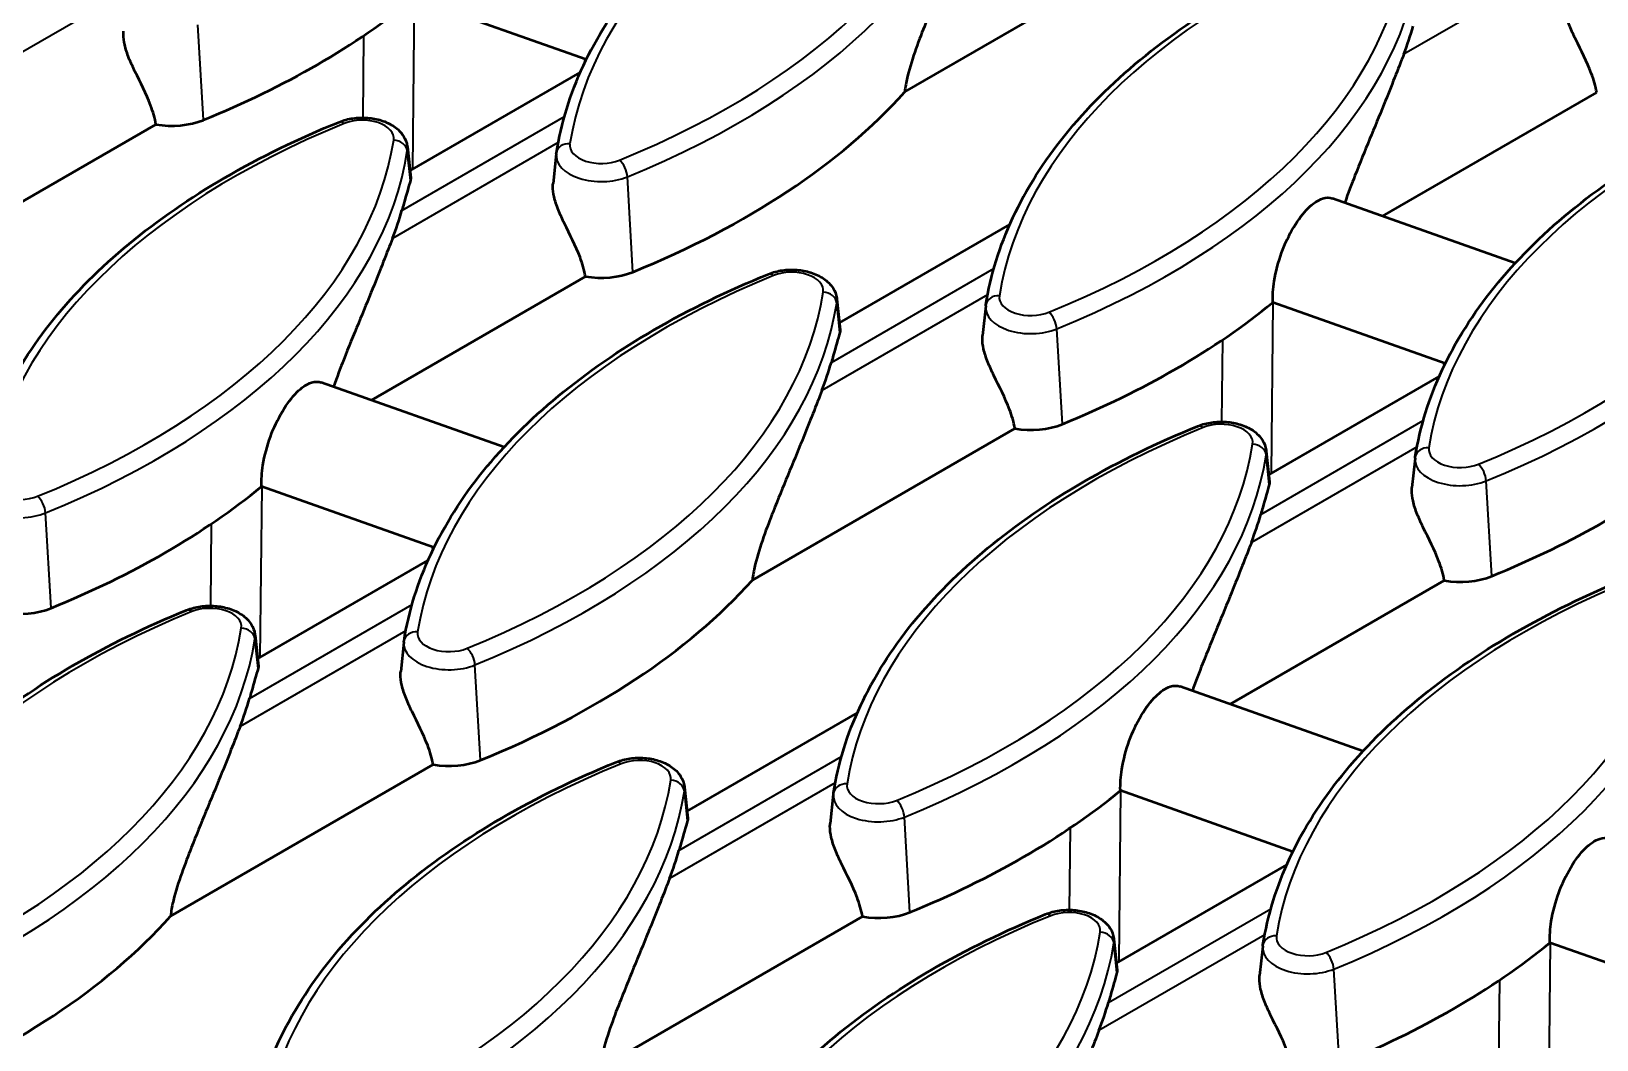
# Model space of a CAD drawing. Header units: millimetres. Extents: x 0 to 4362, y -130 to 2100.
# Drawn here: x 652.7 to 766.9, y 576.5 to 650 of the extents above; entities that cross this region are included whole.
import ezdxf

# ---------------------------------------------------------------- set-up
doc = ezdxf.new("R2010")
doc.units = ezdxf.units.MM
doc.header["$LTSCALE"] = 5
doc.layers.add('Sichtbar (ISO)', color=7, linetype='Continuous', lineweight=50)
doc.layers.add('Sichtbar schmal (ISO)', color=7, linetype='Continuous', lineweight=35)

msp = doc.modelspace()

# ---------------------------------------------------------------- linework, layer by layer
at = {"layer": 'Sichtbar (ISO)'}
for p, q in [((716.442, 645.61), (735.581, 656.66)), ((693.22, 647.977), (680.643, 652.428)), ((680.361, 639.862), (692.779, 647.031)), ((751.284, 636.566), (766.896, 645.579)), ((642.7, 632.196), (661.84, 643.246)), ((680.174, 641.601), (680.416, 639.35)), ((691.028, 641.096), (690.798, 638.951)), ((760.963, 633.14), (747.637, 637.856)), ((711.676, 628.781), (724.094, 635.95)), ((677.543, 623.152), (693.155, 632.165)), ((711.489, 630.52), (711.731, 628.269)), ((755.849, 625.815), (743.272, 630.266)), ((722.343, 630.015), (722.113, 627.869)), ((687.222, 619.727), (673.896, 624.442)), ((742.991, 617.7), (755.409, 624.869)), ((705.33, 610.034), (724.469, 621.084)), ((742.804, 619.439), (743.045, 617.188)), ((753.658, 618.934), (753.427, 616.788)), ((682.108, 612.401), (669.531, 616.852)), ((669.249, 604.286), (681.667, 611.455)), ((740.172, 600.99), (755.784, 610.003)), ((669.063, 606.025), (669.304, 603.774)), ((679.917, 605.52), (679.686, 603.375)), ((749.851, 597.565), (736.525, 602.28)), ((700.564, 593.205), (712.982, 600.374)), ((662.903, 585.539), (682.043, 596.589)), ((700.377, 594.944), (700.619, 592.693)), ((711.231, 594.439), (711.001, 592.294)), ((744.738, 590.239), (732.16, 594.69)), ((731.879, 582.124), (744.297, 589.293)), ((694.218, 574.458), (713.358, 585.508)), ((731.692, 583.863), (731.934, 581.612)), ((742.546, 583.358), (742.316, 581.213)), ((776.053, 579.158), (763.475, 583.609))]:
    msp.add_line(p, q, dxfattribs=at)
for centre, major_axis, start_param, end_param in [((628.675, 673.565), (-63.568, 0), 2.1848933, 2.5278613), ((691.305, 656.302), (63.043, 0), 6.0631154, 6.1203042), ((659.99, 662.484), (-63.568, 0), 2.1848933, 2.6638716), ((663, 645.456), (-4, 0), 1.2765781, 2.1848933), ((617.564, 642.888), (63.043, 0), 6.0631154, 6.1203042), ((694.315, 634.375), (-4, 0), 1.2765781, 2.1848933), ((691.305, 651.403), (-63.568, 0), 2.1848933, 2.5278613), ((648.878, 631.807), (63.043, 0), 6.0631154, 6.1203042), ((725.629, 623.294), (-4, 0), 1.2765781, 2.1848933), ((722.62, 640.322), (-63.568, 0), 2.1848933, 2.5278613), ((617.564, 637.989), (-63.568, 0), 2.1848933, 2.5278613), ((680.193, 620.726), (63.043, 0), 6.0631154, 6.1203042), ((648.878, 626.908), (-63.568, 0), 2.1848933, 2.6638716), ((756.944, 612.213), (-4, 0), 1.2765781, 2.1848933), ((651.888, 609.881), (-4, 0), 1.2765781, 2.1848933), ((606.452, 607.312), (63.043, 0), 6.0631154, 6.1203042), ((683.203, 598.8), (-4, 0), 1.2765781, 2.1848933), ((680.193, 615.827), (-63.568, 0), 2.1848933, 2.5278613), ((637.767, 596.231), (63.043, 0), 6.0631154, 6.1203042), ((714.518, 587.718), (-4, 0), 1.2765781, 2.1848933), ((606.452, 602.413), (-63.568, 0), 2.1848933, 2.6638716), ((711.508, 604.746), (-63.568, 0), 2.1848933, 2.5278613), ((669.081, 585.15), (63.043, 0), 6.0631154, 6.1203042)]:
    msp.add_ellipse(centre, major_axis=major_axis, ratio=0.5773503, start_param=start_param, end_param=end_param, dxfattribs=at)
for points, knots in [([(691.04, 641.182), (691.378, 643.334), (692.039, 645.463), (693.976, 649.605), (695.252, 651.618), (698.368, 655.47), (700.209, 657.309), (704.397, 660.767), (706.743, 662.385), (711.873, 665.358), (714.655, 666.713), (717.614, 667.917)], [5.58828531, 5.58828531, 5.58828531, 5.58828531, 5.76152555, 5.76152555, 5.9347658, 5.9347658, 6.10800604, 6.10800604, 6.28124629, 6.28124629, 6.45448653, 6.45448653, 6.45448653, 6.45448653]), ([(721.513, 659.437), (721.11, 658.396), (720.616, 657.14), (719.403, 654.149), (718.655, 652.379), (717.51, 649.477), (716.968, 648.078), (716.573, 646.451), (716.499, 646.092), (716.451, 645.7), (716.446, 645.655), (716.442, 645.61)], [5.0571531, 5.0571531, 5.0571531, 5.0571531, 5.5983494, 5.5983494, 6.239433, 6.239433, 6.6427143, 6.6427143, 6.7428645, 6.7428645, 6.7559465, 6.7559465, 6.7559465, 6.7559465]), ([(722.355, 630.101), (722.693, 632.253), (723.354, 634.382), (725.291, 638.524), (726.567, 640.537), (729.683, 644.389), (731.524, 646.228), (735.711, 649.686), (738.058, 651.304), (743.187, 654.277), (745.97, 655.631), (748.929, 656.836)], [5.58828531, 5.58828531, 5.58828531, 5.58828531, 5.76152555, 5.76152555, 5.9347658, 5.9347658, 6.10800604, 6.10800604, 6.28124629, 6.28124629, 6.45448653, 6.45448653, 6.45448653, 6.45448653]), ([(766.896, 645.579), (766.818, 646.038), (766.681, 646.507), (766.191, 647.805), (765.751, 648.638), (765.216, 649.748), (765.059, 650.086), (764.791, 650.753), (764.682, 651.082), (764.556, 651.636), (764.521, 651.909), (764.528, 652.233), (764.532, 652.3), (764.539, 652.364)], [2.82851537, 2.82851537, 2.82851537, 2.82851537, 2.9796104, 2.9796104, 3.24690309, 3.24690309, 3.34987153, 3.34987153, 3.45283997, 3.45283997, 3.54324006, 3.54324006, 3.56691242, 3.56691242, 3.56691242, 3.56691242]), ([(661.84, 643.246), (661.762, 643.705), (661.625, 644.174), (661.135, 645.472), (660.695, 646.305), (660.16, 647.415), (660.003, 647.753), (659.735, 648.42), (659.626, 648.75), (659.501, 649.303), (659.465, 649.576), (659.472, 649.9), (659.476, 649.967), (659.483, 650.032)], [2.82851537, 2.82851537, 2.82851537, 2.82851537, 2.9796104, 2.9796104, 3.24690309, 3.24690309, 3.34987153, 3.34987153, 3.45283997, 3.45283997, 3.54324006, 3.54324006, 3.56691242, 3.56691242, 3.56691242, 3.56691242]), ([(752.828, 648.356), (752.424, 647.315), (751.931, 646.059), (750.718, 643.068), (749.969, 641.298), (749.031, 638.919), (748.769, 638.241), (748.526, 637.541)], [5.0571531, 5.0571531, 5.0571531, 5.0571531, 5.5983494, 5.5983494, 6.239433, 6.239433, 6.4545461, 6.4545461, 6.4545461, 6.4545461]), ([(753.669, 619.02), (754.007, 621.172), (754.669, 623.301), (756.606, 627.443), (757.881, 629.456), (760.998, 633.308), (762.839, 635.147), (767.026, 638.605), (769.373, 640.223), (774.502, 643.196), (777.284, 644.55), (780.244, 645.755)], [5.58828531, 5.58828531, 5.58828531, 5.58828531, 5.76152555, 5.76152555, 5.9347658, 5.9347658, 6.10800604, 6.10800604, 6.28124629, 6.28124629, 6.45448653, 6.45448653, 6.45448653, 6.45448653]), ([(648.613, 616.688), (648.952, 618.839), (649.613, 620.968), (651.55, 625.11), (652.826, 627.123), (655.942, 630.975), (657.783, 632.814), (661.97, 636.272), (664.317, 637.89), (669.446, 640.863), (672.229, 642.218), (675.188, 643.422)], [5.58828531, 5.58828531, 5.58828531, 5.58828531, 5.76152555, 5.76152555, 5.9347658, 5.9347658, 6.10800604, 6.10800604, 6.28124629, 6.28124629, 6.45448653, 6.45448653, 6.45448653, 6.45448653]), ([(675.188, 643.422), (675.507, 643.552), (675.849, 643.64), (676.548, 643.739), (676.905, 643.751), (677.608, 643.698), (677.953, 643.635), (678.612, 643.429), (678.926, 643.285), (679.475, 642.91), (679.715, 642.682), (680.031, 642.177), (680.13, 641.925), (680.17, 641.639), (680.172, 641.62), (680.174, 641.601)], [0.1713012, 0.1713012, 0.1713012, 0.1713012, 0.5447081, 0.5447081, 0.9139605, 0.9139605, 1.2818418, 1.2818418, 1.6552499, 1.6552499, 2.0093361, 2.0093361, 2.2758247, 2.2758247, 2.2942911, 2.2942911, 2.2942911, 2.2942911]), ([(691.028, 641.096), (691.029, 641.102), (691.03, 641.108), (691.031, 641.119), (691.032, 641.125), (691.033, 641.137), (691.034, 641.142), (691.036, 641.154), (691.036, 641.16), (691.038, 641.171), (691.039, 641.177), (691.04, 641.182)], [5.559690499, 5.559690499, 5.559690499, 5.559690499, 5.565409461, 5.565409461, 5.571128423, 5.571128423, 5.576847385, 5.576847385, 5.582566347, 5.582566347, 5.588285309, 5.588285309, 5.588285309, 5.588285309]), ([(680.416, 639.35), (680.418, 639.331), (680.419, 639.311), (680.415, 639.251), (680.408, 639.21), (680.395, 639.167)], [3.52470314, 3.52470314, 3.52470314, 3.52470314, 3.543240058, 3.543240058, 3.576592277, 3.576592277, 3.576592277, 3.576592277]), ([(680.395, 639.167), (680.257, 638.709), (680.092, 638.115), (679.868, 637.323), (679.822, 637.157), (679.773, 636.985)], [1.09829535, 1.09829535, 1.09829535, 1.09829535, 1.45268918, 1.45268918, 1.54121651, 1.54121651, 1.54121651, 1.54121651]), ([(693.155, 632.165), (693.077, 632.624), (692.94, 633.093), (692.449, 634.391), (692.01, 635.224), (691.475, 636.334), (691.318, 636.672), (691.05, 637.339), (690.941, 637.669), (690.815, 638.222), (690.78, 638.495), (690.787, 638.819), (690.791, 638.886), (690.798, 638.951)], [2.82851537, 2.82851537, 2.82851537, 2.82851537, 2.9796104, 2.9796104, 3.24690309, 3.24690309, 3.34987153, 3.34987153, 3.45283997, 3.45283997, 3.54324006, 3.54324006, 3.56691242, 3.56691242, 3.56691242, 3.56691242]), ([(743.272, 630.266), (743.26, 630.747), (743.297, 631.281), (743.493, 632.526), (743.688, 633.246), (744.157, 634.532), (744.462, 635.184), (745.138, 636.314), (745.507, 636.793), (746.199, 637.481), (746.568, 637.736), (747.173, 637.932), (747.42, 637.931), (747.637, 637.855)], [0.0465019, 0.0465019, 0.0465019, 0.0465019, 0.2065634, 0.2065634, 0.4131269, 0.4131269, 0.619287, 0.619287, 0.825447, 0.825447, 1.0316859, 1.0316859, 1.1904579, 1.1904579, 1.1904579, 1.1904579]), ([(679.086, 634.942), (678.683, 633.901), (678.19, 632.645), (676.977, 629.654), (676.228, 627.884), (675.29, 625.505), (675.028, 624.827), (674.785, 624.127)], [5.0571531, 5.0571531, 5.0571531, 5.0571531, 5.5983494, 5.5983494, 6.239433, 6.239433, 6.4545461, 6.4545461, 6.4545461, 6.4545461]), ([(706.503, 632.341), (706.822, 632.471), (707.164, 632.559), (707.863, 632.658), (708.22, 632.67), (708.922, 632.617), (709.268, 632.554), (709.927, 632.348), (710.241, 632.204), (710.789, 631.829), (711.03, 631.601), (711.346, 631.096), (711.445, 630.844), (711.485, 630.558), (711.487, 630.539), (711.489, 630.52)], [0.1713012, 0.1713012, 0.1713012, 0.1713012, 0.5447081, 0.5447081, 0.9139605, 0.9139605, 1.2818418, 1.2818418, 1.6552499, 1.6552499, 2.0093361, 2.0093361, 2.2758247, 2.2758247, 2.2942911, 2.2942911, 2.2942911, 2.2942911]), ([(679.928, 605.607), (680.266, 607.758), (680.928, 609.887), (682.865, 614.029), (684.14, 616.042), (687.257, 619.894), (689.098, 621.733), (693.285, 625.191), (695.632, 626.809), (700.761, 629.782), (703.543, 631.137), (706.503, 632.341)], [5.58828531, 5.58828531, 5.58828531, 5.58828531, 5.76152555, 5.76152555, 5.9347658, 5.9347658, 6.10800604, 6.10800604, 6.28124629, 6.28124629, 6.45448653, 6.45448653, 6.45448653, 6.45448653]), ([(722.343, 630.015), (722.344, 630.021), (722.344, 630.027), (722.346, 630.038), (722.346, 630.044), (722.348, 630.056), (722.349, 630.061), (722.35, 630.073), (722.351, 630.079), (722.353, 630.09), (722.354, 630.096), (722.355, 630.101)], [5.559690499, 5.559690499, 5.559690499, 5.559690499, 5.565409461, 5.565409461, 5.571128423, 5.571128423, 5.576847385, 5.576847385, 5.582566347, 5.582566347, 5.588285309, 5.588285309, 5.588285309, 5.588285309]), ([(711.709, 628.086), (711.572, 627.628), (711.407, 627.033), (711.183, 626.242), (711.136, 626.076), (711.087, 625.904)], [1.09829535, 1.09829535, 1.09829535, 1.09829535, 1.45268918, 1.45268918, 1.54121651, 1.54121651, 1.54121651, 1.54121651]), ([(711.731, 628.269), (711.733, 628.25), (711.733, 628.229), (711.73, 628.17), (711.722, 628.129), (711.709, 628.086)], [3.52470314, 3.52470314, 3.52470314, 3.52470314, 3.543240058, 3.543240058, 3.576592277, 3.576592277, 3.576592277, 3.576592277]), ([(724.469, 621.084), (724.392, 621.543), (724.255, 622.012), (723.764, 623.31), (723.324, 624.143), (722.789, 625.253), (722.632, 625.591), (722.365, 626.258), (722.256, 626.588), (722.13, 627.141), (722.094, 627.414), (722.102, 627.738), (722.106, 627.805), (722.113, 627.869)], [2.82851537, 2.82851537, 2.82851537, 2.82851537, 2.9796104, 2.9796104, 3.24690309, 3.24690309, 3.34987153, 3.34987153, 3.45283997, 3.45283997, 3.54324006, 3.54324006, 3.56691242, 3.56691242, 3.56691242, 3.56691242]), ([(669.531, 616.852), (669.519, 617.333), (669.556, 617.867), (669.752, 619.112), (669.947, 619.832), (670.415, 621.118), (670.721, 621.77), (671.397, 622.9), (671.766, 623.379), (672.458, 624.067), (672.827, 624.322), (673.431, 624.518), (673.679, 624.517), (673.896, 624.441)], [0.0465019, 0.0465019, 0.0465019, 0.0465019, 0.2065634, 0.2065634, 0.4131269, 0.4131269, 0.619287, 0.619287, 0.825447, 0.825447, 1.0316859, 1.0316859, 1.1904579, 1.1904579, 1.1904579, 1.1904579]), ([(710.401, 623.861), (709.998, 622.82), (709.505, 621.564), (708.292, 618.573), (707.543, 616.803), (706.398, 613.901), (705.856, 612.502), (705.461, 610.875), (705.388, 610.516), (705.339, 610.124), (705.334, 610.079), (705.33, 610.034)], [5.0571531, 5.0571531, 5.0571531, 5.0571531, 5.5983494, 5.5983494, 6.239433, 6.239433, 6.6427143, 6.6427143, 6.7428645, 6.7428645, 6.7559465, 6.7559465, 6.7559465, 6.7559465]), ([(711.243, 594.526), (711.581, 596.677), (712.242, 598.806), (714.179, 602.948), (715.455, 604.961), (718.571, 608.813), (720.412, 610.652), (724.6, 614.11), (726.946, 615.728), (732.076, 618.701), (734.858, 620.056), (737.817, 621.26)], [5.58828531, 5.58828531, 5.58828531, 5.58828531, 5.76152555, 5.76152555, 5.9347658, 5.9347658, 6.10800604, 6.10800604, 6.28124629, 6.28124629, 6.45448653, 6.45448653, 6.45448653, 6.45448653]), ([(737.817, 621.26), (738.136, 621.39), (738.478, 621.478), (739.178, 621.577), (739.534, 621.589), (740.237, 621.536), (740.583, 621.473), (741.242, 621.267), (741.556, 621.123), (742.104, 620.748), (742.344, 620.52), (742.66, 620.015), (742.759, 619.763), (742.799, 619.476), (742.802, 619.458), (742.804, 619.439)], [0.1713012, 0.1713012, 0.1713012, 0.1713012, 0.5447081, 0.5447081, 0.9139605, 0.9139605, 1.2818418, 1.2818418, 1.6552499, 1.6552499, 2.0093361, 2.0093361, 2.2758247, 2.2758247, 2.2942911, 2.2942911, 2.2942911, 2.2942911]), ([(753.658, 618.934), (753.658, 618.94), (753.659, 618.946), (753.66, 618.957), (753.661, 618.963), (753.663, 618.974), (753.663, 618.98), (753.665, 618.992), (753.666, 618.997), (753.667, 619.009), (753.668, 619.015), (753.669, 619.02)], [5.559690499, 5.559690499, 5.559690499, 5.559690499, 5.565409461, 5.565409461, 5.571128423, 5.571128423, 5.576847385, 5.576847385, 5.582566347, 5.582566347, 5.588285309, 5.588285309, 5.588285309, 5.588285309]), ([(743.024, 617.005), (742.887, 616.547), (742.722, 615.952), (742.498, 615.161), (742.451, 614.995), (742.402, 614.823)], [1.09829535, 1.09829535, 1.09829535, 1.09829535, 1.45268918, 1.45268918, 1.54121651, 1.54121651, 1.54121651, 1.54121651]), ([(743.045, 617.188), (743.047, 617.169), (743.048, 617.148), (743.045, 617.089), (743.037, 617.048), (743.024, 617.005)], [3.52470314, 3.52470314, 3.52470314, 3.52470314, 3.543240058, 3.543240058, 3.576592277, 3.576592277, 3.576592277, 3.576592277]), ([(755.784, 610.003), (755.706, 610.462), (755.569, 610.931), (755.079, 612.229), (754.639, 613.062), (754.104, 614.172), (753.947, 614.51), (753.679, 615.177), (753.57, 615.507), (753.445, 616.06), (753.409, 616.333), (753.416, 616.657), (753.421, 616.724), (753.427, 616.788)], [2.82851537, 2.82851537, 2.82851537, 2.82851537, 2.9796104, 2.9796104, 3.24690309, 3.24690309, 3.34987153, 3.34987153, 3.45283997, 3.45283997, 3.54324006, 3.54324006, 3.56691242, 3.56691242, 3.56691242, 3.56691242]), ([(741.716, 612.78), (741.313, 611.739), (740.819, 610.483), (739.606, 607.492), (738.858, 605.722), (737.919, 603.343), (737.658, 602.665), (737.414, 601.965)], [5.0571531, 5.0571531, 5.0571531, 5.0571531, 5.5983494, 5.5983494, 6.239433, 6.239433, 6.4545461, 6.4545461, 6.4545461, 6.4545461]), ([(742.558, 583.445), (742.896, 585.596), (743.557, 587.725), (745.494, 591.867), (746.77, 593.88), (749.886, 597.732), (751.727, 599.571), (755.914, 603.029), (758.261, 604.647), (763.39, 607.62), (766.173, 608.975), (769.132, 610.179)], [5.58828531, 5.58828531, 5.58828531, 5.58828531, 5.76152555, 5.76152555, 5.9347658, 5.9347658, 6.10800604, 6.10800604, 6.28124629, 6.28124629, 6.45448653, 6.45448653, 6.45448653, 6.45448653]), ([(637.502, 581.112), (637.84, 583.263), (638.501, 585.392), (640.438, 589.534), (641.714, 591.547), (644.83, 595.399), (646.671, 597.239), (650.859, 600.696), (653.205, 602.314), (658.334, 605.287), (661.117, 606.642), (664.076, 607.846)], [5.58828531, 5.58828531, 5.58828531, 5.58828531, 5.76152555, 5.76152555, 5.9347658, 5.9347658, 6.10800604, 6.10800604, 6.28124629, 6.28124629, 6.45448653, 6.45448653, 6.45448653, 6.45448653]), ([(664.076, 607.846), (664.395, 607.976), (664.737, 608.064), (665.436, 608.163), (665.793, 608.175), (666.496, 608.122), (666.841, 608.059), (667.501, 607.853), (667.815, 607.71), (668.363, 607.334), (668.603, 607.106), (668.919, 606.601), (669.018, 606.349), (669.058, 606.063), (669.061, 606.044), (669.063, 606.025)], [0.1713012, 0.1713012, 0.1713012, 0.1713012, 0.5447081, 0.5447081, 0.9139605, 0.9139605, 1.2818418, 1.2818418, 1.6552499, 1.6552499, 2.0093361, 2.0093361, 2.2758247, 2.2758247, 2.2942911, 2.2942911, 2.2942911, 2.2942911]), ([(679.917, 605.52), (679.917, 605.526), (679.918, 605.532), (679.919, 605.543), (679.92, 605.549), (679.921, 605.561), (679.922, 605.566), (679.924, 605.578), (679.925, 605.584), (679.926, 605.595), (679.927, 605.601), (679.928, 605.607)], [5.559690499, 5.559690499, 5.559690499, 5.559690499, 5.565409461, 5.565409461, 5.571128423, 5.571128423, 5.576847385, 5.576847385, 5.582566347, 5.582566347, 5.588285309, 5.588285309, 5.588285309, 5.588285309]), ([(669.283, 603.591), (669.146, 603.133), (668.981, 602.539), (668.757, 601.747), (668.71, 601.582), (668.661, 601.409)], [1.09829535, 1.09829535, 1.09829535, 1.09829535, 1.45268918, 1.45268918, 1.54121651, 1.54121651, 1.54121651, 1.54121651]), ([(669.304, 603.774), (669.306, 603.755), (669.307, 603.735), (669.304, 603.675), (669.296, 603.634), (669.283, 603.591)], [3.52470314, 3.52470314, 3.52470314, 3.52470314, 3.543240058, 3.543240058, 3.576592277, 3.576592277, 3.576592277, 3.576592277]), ([(682.043, 596.589), (681.965, 597.048), (681.828, 597.517), (681.338, 598.815), (680.898, 599.648), (680.363, 600.758), (680.206, 601.097), (679.938, 601.763), (679.829, 602.093), (679.704, 602.646), (679.668, 602.919), (679.675, 603.244), (679.679, 603.31), (679.686, 603.375)], [2.82851537, 2.82851537, 2.82851537, 2.82851537, 2.9796104, 2.9796104, 3.24690309, 3.24690309, 3.34987153, 3.34987153, 3.45283997, 3.45283997, 3.54324006, 3.54324006, 3.56691242, 3.56691242, 3.56691242, 3.56691242]), ([(732.16, 594.69), (732.148, 595.171), (732.185, 595.705), (732.382, 596.95), (732.576, 597.67), (733.045, 598.956), (733.351, 599.608), (734.026, 600.738), (734.395, 601.217), (735.087, 601.905), (735.456, 602.16), (736.061, 602.356), (736.308, 602.355), (736.525, 602.279)], [0.0465019, 0.0465019, 0.0465019, 0.0465019, 0.2065634, 0.2065634, 0.4131269, 0.4131269, 0.619287, 0.619287, 0.825447, 0.825447, 1.0316859, 1.0316859, 1.1904579, 1.1904579, 1.1904579, 1.1904579]), ([(667.975, 599.366), (667.572, 598.325), (667.078, 597.069), (665.865, 594.079), (665.117, 592.308), (663.972, 589.406), (663.43, 588.008), (663.035, 586.38), (662.961, 586.021), (662.913, 585.629), (662.908, 585.584), (662.903, 585.539)], [5.0571531, 5.0571531, 5.0571531, 5.0571531, 5.5983494, 5.5983494, 6.239433, 6.239433, 6.6427143, 6.6427143, 6.7428645, 6.7428645, 6.7559465, 6.7559465, 6.7559465, 6.7559465]), ([(695.391, 596.765), (695.71, 596.895), (696.052, 596.983), (696.751, 597.082), (697.108, 597.094), (697.811, 597.041), (698.156, 596.978), (698.816, 596.772), (699.129, 596.628), (699.678, 596.253), (699.918, 596.025), (700.234, 595.52), (700.333, 595.268), (700.373, 594.982), (700.375, 594.963), (700.377, 594.944)], [0.1713012, 0.1713012, 0.1713012, 0.1713012, 0.5447081, 0.5447081, 0.9139605, 0.9139605, 1.2818418, 1.2818418, 1.6552499, 1.6552499, 2.0093361, 2.0093361, 2.2758247, 2.2758247, 2.2942911, 2.2942911, 2.2942911, 2.2942911]), ([(668.816, 570.031), (669.155, 572.182), (669.816, 574.311), (671.753, 578.453), (673.029, 580.466), (676.145, 584.318), (677.986, 586.158), (682.173, 589.615), (684.52, 591.233), (689.649, 594.206), (692.432, 595.561), (695.391, 596.765)], [5.58828531, 5.58828531, 5.58828531, 5.58828531, 5.76152555, 5.76152555, 5.9347658, 5.9347658, 6.10800604, 6.10800604, 6.28124629, 6.28124629, 6.45448653, 6.45448653, 6.45448653, 6.45448653]), ([(711.231, 594.439), (711.232, 594.445), (711.233, 594.451), (711.234, 594.462), (711.235, 594.468), (711.236, 594.48), (711.237, 594.485), (711.239, 594.497), (711.239, 594.503), (711.241, 594.514), (711.242, 594.52), (711.243, 594.526)], [5.559690499, 5.559690499, 5.559690499, 5.559690499, 5.565409461, 5.565409461, 5.571128423, 5.571128423, 5.576847385, 5.576847385, 5.582566347, 5.582566347, 5.588285309, 5.588285309, 5.588285309, 5.588285309]), ([(700.598, 592.51), (700.46, 592.052), (700.295, 591.458), (700.071, 590.666), (700.025, 590.5), (699.976, 590.328)], [1.09829535, 1.09829535, 1.09829535, 1.09829535, 1.45268918, 1.45268918, 1.54121651, 1.54121651, 1.54121651, 1.54121651]), ([(700.619, 592.693), (700.621, 592.674), (700.622, 592.654), (700.618, 592.594), (700.611, 592.553), (700.598, 592.51)], [3.52470314, 3.52470314, 3.52470314, 3.52470314, 3.543240058, 3.543240058, 3.576592277, 3.576592277, 3.576592277, 3.576592277]), ([(713.358, 585.508), (713.28, 585.967), (713.143, 586.436), (712.652, 587.734), (712.213, 588.567), (711.678, 589.677), (711.521, 590.016), (711.253, 590.682), (711.144, 591.012), (711.018, 591.565), (710.983, 591.838), (710.99, 592.162), (710.994, 592.229), (711.001, 592.294)], [2.82851537, 2.82851537, 2.82851537, 2.82851537, 2.9796104, 2.9796104, 3.24690309, 3.24690309, 3.34987153, 3.34987153, 3.45283997, 3.45283997, 3.54324006, 3.54324006, 3.56691242, 3.56691242, 3.56691242, 3.56691242]), ([(763.475, 583.609), (763.463, 584.09), (763.5, 584.624), (763.696, 585.869), (763.891, 586.589), (764.36, 587.875), (764.665, 588.527), (765.341, 589.657), (765.71, 590.136), (766.402, 590.824), (766.771, 591.079), (767.376, 591.275), (767.623, 591.274), (767.84, 591.198)], [0.0465019, 0.0465019, 0.0465019, 0.0465019, 0.2065634, 0.2065634, 0.4131269, 0.4131269, 0.619287, 0.619287, 0.825447, 0.825447, 1.0316859, 1.0316859, 1.1904579, 1.1904579, 1.1904579, 1.1904579]), ([(699.29, 588.285), (698.886, 587.244), (698.393, 585.988), (697.18, 582.998), (696.431, 581.227), (695.287, 578.325), (694.745, 576.926), (694.349, 575.299), (694.276, 574.94), (694.228, 574.548), (694.223, 574.503), (694.218, 574.458)], [5.0571531, 5.0571531, 5.0571531, 5.0571531, 5.5983494, 5.5983494, 6.239433, 6.239433, 6.6427143, 6.6427143, 6.7428645, 6.7428645, 6.7559465, 6.7559465, 6.7559465, 6.7559465]), ([(700.131, 558.95), (700.469, 561.101), (701.131, 563.23), (703.068, 567.372), (704.343, 569.385), (707.46, 573.237), (709.301, 575.077), (713.488, 578.534), (715.835, 580.152), (720.964, 583.125), (723.746, 584.48), (726.706, 585.684)], [5.58828531, 5.58828531, 5.58828531, 5.58828531, 5.76152555, 5.76152555, 5.9347658, 5.9347658, 6.10800604, 6.10800604, 6.28124629, 6.28124629, 6.45448653, 6.45448653, 6.45448653, 6.45448653]), ([(726.706, 585.684), (727.025, 585.814), (727.367, 585.902), (728.066, 586.001), (728.423, 586.013), (729.125, 585.96), (729.471, 585.897), (730.13, 585.691), (730.444, 585.547), (730.992, 585.172), (731.233, 584.944), (731.549, 584.439), (731.648, 584.187), (731.688, 583.901), (731.69, 583.882), (731.692, 583.863)], [0.1713012, 0.1713012, 0.1713012, 0.1713012, 0.5447081, 0.5447081, 0.9139605, 0.9139605, 1.2818418, 1.2818418, 1.6552499, 1.6552499, 2.0093361, 2.0093361, 2.2758247, 2.2758247, 2.2942911, 2.2942911, 2.2942911, 2.2942911]), ([(742.546, 583.358), (742.547, 583.364), (742.547, 583.37), (742.549, 583.381), (742.549, 583.387), (742.551, 583.399), (742.552, 583.404), (742.553, 583.416), (742.554, 583.422), (742.556, 583.433), (742.557, 583.439), (742.558, 583.445)], [5.559690499, 5.559690499, 5.559690499, 5.559690499, 5.565409461, 5.565409461, 5.571128423, 5.571128423, 5.576847385, 5.576847385, 5.582566347, 5.582566347, 5.588285309, 5.588285309, 5.588285309, 5.588285309]), ([(731.913, 581.429), (731.775, 580.971), (731.61, 580.377), (731.386, 579.585), (731.339, 579.419), (731.29, 579.247)], [1.09829535, 1.09829535, 1.09829535, 1.09829535, 1.45268918, 1.45268918, 1.54121651, 1.54121651, 1.54121651, 1.54121651]), ([(731.934, 581.612), (731.936, 581.593), (731.936, 581.573), (731.933, 581.513), (731.925, 581.472), (731.913, 581.429)], [3.52470314, 3.52470314, 3.52470314, 3.52470314, 3.543240058, 3.543240058, 3.576592277, 3.576592277, 3.576592277, 3.576592277]), ([(744.672, 574.427), (744.595, 574.886), (744.458, 575.355), (743.967, 576.653), (743.527, 577.486), (742.992, 578.596), (742.835, 578.934), (742.568, 579.601), (742.459, 579.931), (742.333, 580.484), (742.297, 580.757), (742.305, 581.081), (742.309, 581.148), (742.316, 581.213)], [2.82851537, 2.82851537, 2.82851537, 2.82851537, 2.9796104, 2.9796104, 3.24690309, 3.24690309, 3.34987153, 3.34987153, 3.45283997, 3.45283997, 3.54324006, 3.54324006, 3.56691242, 3.56691242, 3.56691242, 3.56691242]), ([(730.604, 577.204), (730.201, 576.163), (729.708, 574.907), (728.495, 571.917), (727.746, 570.146), (726.601, 567.244), (726.059, 565.845), (725.664, 564.218), (725.591, 563.859), (725.542, 563.467), (725.537, 563.422), (725.533, 563.377)], [5.0571531, 5.0571531, 5.0571531, 5.0571531, 5.5983494, 5.5983494, 6.239433, 6.239433, 6.6427143, 6.6427143, 6.7428645, 6.7428645, 6.7559465, 6.7559465, 6.7559465, 6.7559465])]:
    msp.add_open_spline(points, degree=3, knots=knots, dxfattribs=at)
at = {"layer": 'Sichtbar schmal (ISO)'}
for p, q in [((764.909, 655.331), (752.828, 648.356)), ((659.853, 652.998), (647.772, 646.023)), ((680.558, 639.975), (680.683, 652.413)), ((665.305, 643.569), (664.897, 650.506)), ((676.974, 649.703), (676.914, 643.738)), ((693.092, 648.022), (693.118, 647.767)), ((679.773, 636.985), (691.62, 643.826)), ((691.168, 641.917), (679.086, 634.942)), ((680.395, 639.167), (680.167, 641.312)), ((696.619, 632.488), (696.212, 639.425)), ((711.087, 625.904), (722.935, 632.745)), ((722.483, 630.836), (710.401, 623.861)), ((711.709, 628.086), (711.482, 630.231)), ((743.187, 617.813), (743.312, 630.251)), ((727.934, 621.407), (727.526, 628.344)), ((739.604, 627.541), (739.544, 621.576)), ((755.721, 625.86), (755.748, 625.605)), ((742.402, 614.823), (754.25, 621.664)), ((753.797, 619.755), (741.716, 612.78)), ((743.024, 617.005), (742.797, 619.15)), ((669.446, 604.399), (669.571, 616.837)), ((759.249, 610.326), (758.841, 617.263)), ((654.193, 607.993), (653.785, 614.93)), ((665.863, 614.127), (665.803, 608.162)), ((681.98, 612.446), (682.006, 612.191)), ((668.661, 601.409), (680.509, 608.25)), ((680.056, 606.341), (667.975, 599.366)), ((669.283, 603.591), (669.055, 605.736)), ((685.508, 596.912), (685.1, 603.849)), ((699.976, 590.328), (711.823, 597.169)), ((711.371, 595.26), (699.29, 588.285)), ((700.598, 592.51), (700.37, 594.655)), ((732.075, 582.237), (732.201, 594.675)), ((716.822, 585.831), (716.415, 592.768)), ((728.492, 591.965), (728.432, 586)), ((744.609, 590.284), (744.636, 590.029)), ((731.29, 579.247), (743.138, 586.088)), ((742.686, 584.179), (730.604, 577.204)), ((731.913, 581.429), (731.685, 583.574)), ((763.39, 571.156), (763.516, 583.594)), ((748.137, 574.75), (747.729, 581.687)), ((759.807, 580.884), (759.747, 574.919))]:
    msp.add_line(p, q, dxfattribs=at)
for centre, major_axis, ratio, start_param, end_param in [((753.639, 638.616), (-61.864, 0), 0.5773503, 5.3264859, 6.1926871), ((659.99, 669.832), (61.864, 0), 0.5773503, 5.3264859, 6.1926871), ((659.99, 669.087), (62.861, 0), 0.5773503, 5.3264859, 6.1926871), ((784.954, 627.535), (-61.864, 0), 0.5773503, 5.3264859, 6.1926871), ((691.305, 658.751), (61.864, 0), 0.5773503, 5.3264859, 6.1926871), ((691.305, 658.006), (62.861, 0), 0.5773503, 5.3264859, 6.1926871), ((816.268, 616.454), (-61.864, 0), 0.5773503, 5.3264859, 6.1926871), ((722.62, 647.67), (61.864, 0), 0.5773503, 5.3264859, 6.1926871), ((711.213, 614.121), (-61.864, 0), 0.5773503, 5.3264859, 6.1926871), ((675.565, 642.496), (-0.377, 0.926), 0.4704822, 5.5699441, 6.2831853), ((676.888, 642.229), (2.296, 0), 0.5773503, 6.1926871, 8.4680786), ((722.62, 646.925), (62.861, 0), 0.5773503, 5.3264859, 6.1926871), ((617.564, 645.337), (61.864, 0), 0.5773503, 5.3264859, 6.1926871), ((679.175, 641.293), (0.988, -0.155), 0.8131553, 0.2143864, 1.6979163), ((676.888, 641.484), (3.292, 0), 0.5773503, 6.1926871, 6.3450887), ((692.028, 641.027), (-0.988, 0.155), 0.8131553, 4.8395089, 6.2831853), ((694.315, 641.724), (-2.296, 0), 0.5773503, 6.1926871, 8.4680786), ((617.564, 644.592), (62.861, 0), 0.5773503, 5.3264859, 6.1926871), ((694.315, 640.979), (-3.292, 0), 0.5773503, 6.221282, 8.4680786), ((695.638, 639.824), (-0.377, 0.926), 0.4704822, 4.0864142, 5.5699441), ((706.88, 631.415), (-0.377, 0.926), 0.4704822, 5.5699441, 6.2831853), ((708.203, 631.148), (2.296, 0), 0.5773503, 6.1926871, 8.4680786), ((742.527, 603.04), (-61.864, 0), 0.5773503, 5.3264859, 6.1926871), ((648.878, 634.256), (61.864, 0), 0.5773503, 5.3264859, 6.1926871), ((648.878, 633.511), (62.861, 0), 0.5773503, 5.3264859, 6.1926871), ((710.49, 630.212), (0.988, -0.155), 0.8131553, 0.2143864, 1.6979163), ((708.203, 630.403), (3.292, 0), 0.5773503, 6.1926871, 6.3450887), ((723.342, 629.946), (-0.988, 0.155), 0.8131553, 4.8395089, 6.2831853), ((725.629, 630.643), (-2.296, 0), 0.5773503, 6.1926871, 8.4680786), ((725.629, 629.898), (-3.292, 0), 0.5773503, 6.221282, 8.4680786), ((726.952, 628.743), (-0.377, 0.926), 0.4704822, 4.0864142, 5.5699441), ((773.842, 591.959), (-61.864, 0), 0.5773503, 5.3264859, 6.1926871), ((738.194, 620.334), (-0.377, 0.926), 0.4704822, 5.5699441, 6.2831853), ((739.518, 620.067), (2.296, 0), 0.5773503, 6.1926871, 8.4680786), ((680.193, 623.175), (61.864, 0), 0.5773503, 5.3264859, 6.1926871), ((741.804, 619.131), (0.988, -0.155), 0.8131553, 0.2143864, 1.6979163), ((680.193, 622.43), (62.861, 0), 0.5773503, 5.3264859, 6.1926871), ((739.518, 619.322), (3.292, 0), 0.5773503, 6.1926871, 6.3450887), ((756.944, 618.817), (-3.292, 0), 0.5773503, 6.221282, 8.4680786), ((754.657, 618.865), (-0.988, 0.155), 0.8131553, 4.8395089, 6.2831853), ((756.944, 619.562), (-2.296, 0), 0.5773503, 6.1926871, 8.4680786), ((758.267, 617.662), (-0.377, 0.926), 0.4704822, 4.0864142, 5.5699441), ((651.888, 616.484), (-3.292, 0), 0.5773503, 6.221282, 8.4680786), ((651.888, 617.229), (-2.296, 0), 0.5773503, 6.1926871, 8.4680786), ((653.211, 615.329), (-0.377, 0.926), 0.4704822, 4.0864142, 5.5699441), ((805.157, 580.878), (-61.864, 0), 0.5773503, 5.3264859, 6.1926871), ((711.508, 612.094), (61.864, 0), 0.5773503, 5.3264859, 6.1926871), ((700.101, 578.545), (-61.864, 0), 0.5773503, 5.3264859, 6.1926871), ((664.453, 606.92), (-0.377, 0.926), 0.4704822, 5.5699441, 6.2831853), ((665.776, 606.653), (2.296, 0), 0.5773503, 6.1926871, 8.4680786), ((711.508, 611.349), (62.861, 0), 0.5773503, 5.3264859, 6.1926871), ((606.452, 609.761), (61.864, 0), 0.5773503, 5.3264859, 6.1926871), ((668.063, 605.717), (0.988, -0.155), 0.8131553, 0.2143864, 1.6979163), ((680.916, 605.451), (-0.988, 0.155), 0.8131553, 4.8395089, 6.2831853), ((683.203, 606.148), (-2.296, 0), 0.5773503, 6.1926871, 8.4680786), ((606.452, 609.016), (62.861, 0), 0.5773503, 5.3264859, 6.1926871), ((665.776, 605.908), (3.292, 0), 0.5773503, 6.1926871, 6.3450887), ((683.203, 605.403), (-3.292, 0), 0.5773503, 6.221282, 8.4680786), ((684.526, 604.248), (-0.377, 0.926), 0.4704822, 4.0864142, 5.5699441), ((731.416, 567.464), (-61.864, 0), 0.5773503, 5.3264859, 6.1926871), ((695.768, 595.839), (-0.377, 0.926), 0.4704822, 5.5699441, 6.2831853), ((697.091, 595.572), (2.296, 0), 0.5773503, 6.1926871, 8.4680786), ((637.767, 598.68), (61.864, 0), 0.5773503, 5.3264859, 6.1926871), ((699.378, 594.636), (0.988, -0.155), 0.8131553, 0.2143864, 1.6979163), ((697.091, 594.827), (3.292, 0), 0.5773503, 6.1926871, 6.3450887), ((712.231, 594.37), (-0.988, 0.155), 0.8131553, 4.8395089, 6.2831853), ((714.518, 595.067), (-2.296, 0), 0.5773503, 6.1926871, 8.4680786), ((637.767, 597.935), (62.861, 0), 0.5773503, 5.3264859, 6.1926871), ((714.518, 594.322), (-3.292, 0), 0.5773503, 6.221282, 8.4680786), ((715.841, 593.167), (-0.377, 0.926), 0.4704822, 4.0864142, 5.5699441), ((727.083, 584.758), (-0.377, 0.926), 0.4704822, 5.5699441, 6.2831853), ((728.406, 584.491), (2.296, 0), 0.5773503, 6.1926871, 8.4680786), ((762.73, 556.383), (-61.864, 0), 0.5773503, 5.3264859, 6.1926871), ((669.081, 587.599), (61.864, 0), 0.5773503, 5.3264859, 6.1926871), ((669.081, 586.854), (62.861, 0), 0.5773503, 5.3264859, 6.1926871), ((730.693, 583.555), (0.988, -0.155), 0.8131553, 0.2143864, 1.6979163), ((728.406, 583.746), (3.292, 0), 0.5773503, 6.1926871, 6.3450887), ((745.832, 583.241), (-3.292, 0), 0.5773503, 6.221282, 8.4680786), ((743.545, 583.289), (-0.988, 0.155), 0.8131553, 4.8395089, 6.2831853), ((745.832, 583.986), (-2.296, 0), 0.5773503, 6.1926871, 8.4680786), ((747.155, 582.086), (-0.377, 0.926), 0.4704822, 4.0864142, 5.5699441)]:
    msp.add_ellipse(centre, major_axis=major_axis, ratio=ratio, start_param=start_param, end_param=end_param, dxfattribs=at)

doc.saveas('drawing.dxf')
